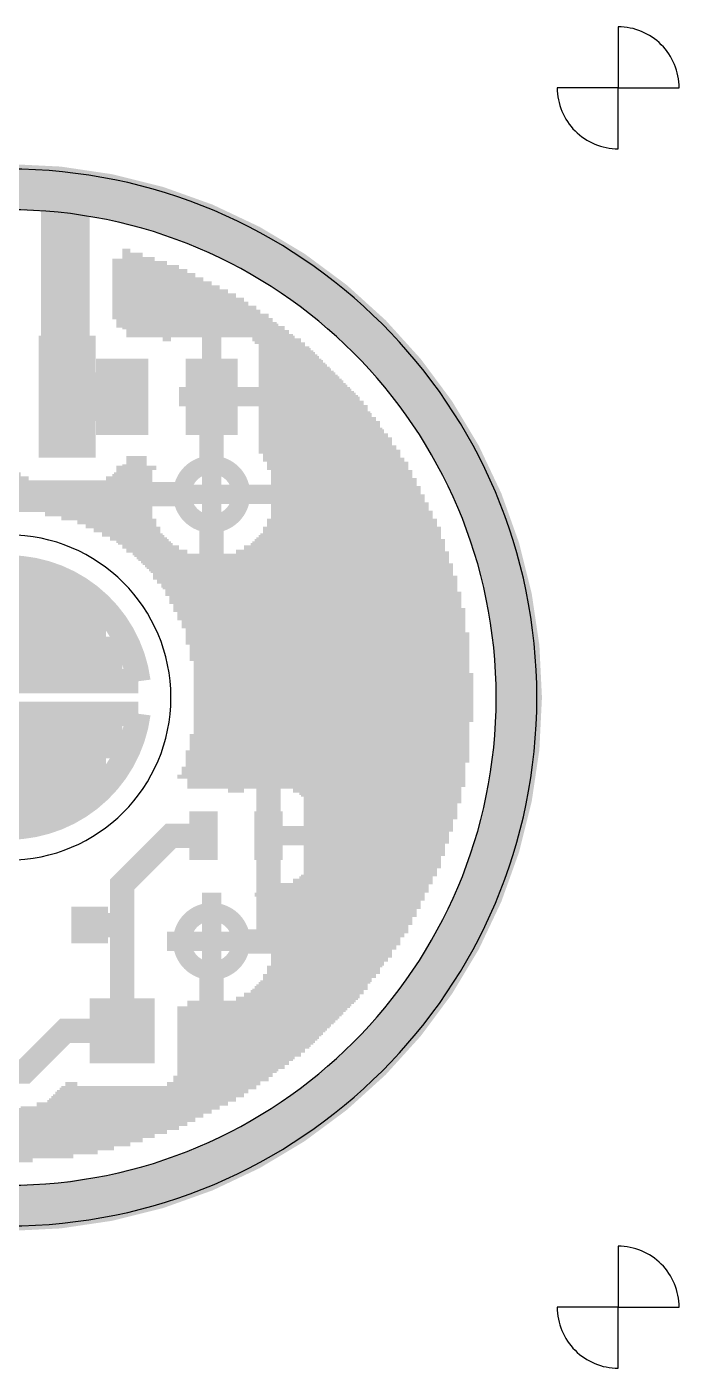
# Model space of a CAD drawing. Extents: x 385.4 to 427.4, y 334.6 to 376.6.
# Drawn here: x 406.98 to 427.36, y 334.64 to 376.56 of the extents above; entities that cross this region are included whole.
import ezdxf

# ---------------------------------------------------------------- set-up
doc = ezdxf.new("R2010")
doc.units = 0
doc.header["$MEASUREMENT"] = 0
doc.layers.add('1', color=2, linetype='CONTINUOUS')

msp = doc.modelspace()

# ---------------------------------------------------------------- linework, layer by layer
at = {"layer": '1'}
for points in [[(425.45, 374.65), (427.355, 374.65, 0.414214), (425.45, 376.555)], [(425.45, 374.65), (423.545, 374.65, 0.414214), (425.45, 372.745)], [(389.89, 355.6, 1), (422.91, 355.6, 1)], [(391.16, 355.6, 1), (421.64, 355.6, 1)], [(401.32, 355.6, 1), (411.48, 355.6, 1)], [(425.45, 336.55), (427.355, 336.55, 0.414214), (425.45, 338.455)], [(425.45, 336.55), (423.545, 336.55, 0.414214), (425.45, 334.645)]]:
    msp.add_lwpolyline(points, format="xyb", close=True, dxfattribs=at)
for points, const_width in [([(390.44563, 355.6, 1), (422.35438, 355.6, 1)], 1.42875), ([(411.82925, 361.95, 1), (413.67075, 361.95, 1)], 0.5715), ([(405.8285, 356.87, 1), (406.9715, 356.87, 1)], 1.143), ([(405.8285, 354.33, 1), (406.9715, 354.33, 1)], 1.143), ([(411.82925, 347.98, 1), (413.67075, 347.98, 1)], 0.5715)]:
    msp.add_lwpolyline(points, format="xyb", close=True, dxfattribs=dict(at, const_width=const_width))
for points, const_width in [([(408.178, 364.998), (408.178, 371.348)], 1.524), ([(409.956, 369.316), (410.21, 369.316)], 0.6096), ([(409.956, 367.411), (409.956, 369.316)], 0.6096), ([(409.956, 369.189), (410.591, 369.189)], 0.6096), ([(409.956, 369.062), (410.972, 369.062)], 0.6096), ([(409.956, 368.935), (411.353, 368.935)], 0.6096), ([(410.083, 367.157), (410.083, 369.316)], 0.6096), ([(410.21, 367.157), (410.21, 369.316)], 0.6096), ([(410.337, 367.157), (410.337, 369.189)], 0.6096), ([(410.464, 367.157), (410.464, 369.189)], 0.6096), ([(410.591, 367.157), (410.591, 369.189)], 0.6096), ([(410.718, 367.157), (410.718, 369.062)], 0.6096), ([(410.845, 367.157), (410.845, 369.062)], 0.6096), ([(410.972, 367.157), (410.972, 369.062)], 0.6096), ([(411.099, 367.157), (411.099, 368.935)], 0.6096), ([(411.226, 367.03), (411.226, 368.935)], 0.6096), ([(411.353, 367.03), (411.353, 368.935)], 0.6096), ([(409.956, 368.808), (411.734, 368.808)], 0.6096), ([(409.956, 368.681), (411.988, 368.681)], 0.6096), ([(409.956, 368.554), (412.242, 368.554)], 0.6096), ([(411.48, 367.03), (411.48, 368.808)], 0.6096), ([(411.607, 367.157), (411.607, 368.808)], 0.6096), ([(411.734, 367.157), (411.734, 368.808)], 0.6096), ([(411.861, 367.157), (411.861, 368.681)], 0.6096), ([(411.988, 367.157), (411.988, 368.681)], 0.6096), ([(412.115, 367.157), (412.115, 368.554)], 0.6096), ([(412.242, 367.157), (412.242, 368.554)], 0.6096), ([(409.956, 368.427), (412.496, 368.427)], 0.6096), ([(409.956, 368.3), (412.75, 368.3)], 0.6096), ([(409.956, 368.173), (413.004, 368.173)], 0.6096), ([(412.369, 367.157), (412.369, 368.427)], 0.6096), ([(412.496, 367.157), (412.496, 368.427)], 0.6096), ([(412.623, 367.157), (412.623, 368.3)], 0.6096), ([(412.75, 353.06), (412.75, 368.3)], 0.6096), ([(412.877, 367.157), (412.877, 368.173)], 0.6096), ([(413.004, 367.157), (413.004, 368.173)], 0.6096), ([(409.956, 368.046), (413.258, 368.046)], 0.6096), ([(409.956, 367.919), (413.512, 367.919)], 0.6096), ([(409.956, 367.792), (413.766, 367.792)], 0.6096), ([(413.131, 367.157), (413.131, 368.046)], 0.6096), ([(413.258, 367.157), (413.258, 368.046)], 0.6096), ([(413.385, 367.157), (413.385, 367.919)], 0.6096), ([(413.512, 367.157), (413.512, 367.919)], 0.6096), ([(413.639, 367.157), (413.639, 367.792)], 0.6096), ([(413.766, 367.157), (413.766, 367.792)], 0.6096), ([(409.956, 367.665), (413.893, 367.665)], 0.6096), ([(409.956, 367.538), (414.147, 367.538)], 0.6096), ([(409.956, 367.411), (414.274, 367.411)], 0.6096), ([(410.083, 367.284), (414.528, 367.284)], 0.6096), ([(413.893, 367.157), (413.893, 367.665)], 0.6096), ([(414.02, 367.03), (414.02, 367.538)], 0.6096), ([(414.147, 367.03), (414.147, 367.538)], 0.6096), ([(414.274, 366.903), (414.274, 367.411)], 0.6096), ([(414.401, 366.649), (414.401, 367.284)], 0.6096), ([(414.528, 363.22), (414.528, 367.284)], 0.6096), ([(410.083, 367.157), (414.655, 367.157)], 0.6096), ([(411.226, 367.03), (411.48, 367.03)], 0.6096), ([(414.02, 367.03), (414.782, 367.03)], 0.6096), ([(414.274, 366.903), (415.036, 366.903)], 0.6096), ([(414.655, 362.966), (414.655, 367.157)], 0.6096), ([(414.782, 362.712), (414.782, 367.03)], 0.6096), ([(414.909, 353.06), (414.909, 366.903)], 0.6096), ([(415.036, 353.06), (415.036, 366.903)], 0.6096), ([(414.401, 366.776), (415.163, 366.776)], 0.6096), ([(414.401, 366.649), (415.29, 366.649)], 0.6096), ([(414.528, 366.522), (415.544, 366.522)], 0.6096), ([(415.163, 353.06), (415.163, 366.776)], 0.6096), ([(415.29, 352.933), (415.29, 366.649)], 0.6096), ([(415.417, 352.933), (415.417, 366.522)], 0.6096), ([(415.544, 352.806), (415.544, 366.522)], 0.6096), ([(414.528, 366.395), (415.671, 366.395)], 0.6096), ([(414.528, 366.268), (415.798, 366.268)], 0.6096), ([(414.528, 366.141), (415.925, 366.141)], 0.6096), ([(414.528, 366.014), (416.052, 366.014)], 0.6096), ([(415.671, 352.679), (415.671, 366.395)], 0.6096), ([(415.798, 352.552), (415.798, 366.268)], 0.6096), ([(415.925, 345.059), (415.925, 366.141)], 0.6096), ([(416.052, 345.186), (416.052, 366.014)], 0.6096), ([(414.528, 365.887), (416.179, 365.887)], 0.6096), ([(414.528, 365.76), (416.306, 365.76)], 0.6096), ([(414.528, 365.633), (416.433, 365.633)], 0.6096), ([(416.179, 345.313), (416.179, 365.887)], 0.6096), ([(416.306, 345.44), (416.306, 365.76)], 0.6096), ([(416.433, 345.567), (416.433, 365.633)], 0.6096), ([(408.23398, 364.998), (409.956, 364.998)], 1.524), ([(414.528, 365.506), (416.56, 365.506)], 0.6096), ([(414.528, 365.379), (416.687, 365.379)], 0.6096), ([(414.528, 365.252), (416.814, 365.252)], 0.6096), ([(416.56, 345.694), (416.56, 365.506)], 0.6096), ([(416.687, 345.821), (416.687, 365.379)], 0.6096), ([(416.814, 345.948), (416.814, 365.252)], 0.6096), ([(411.734, 364.998), (417.068, 364.998)], 0.6096), ([(412.75, 362.585), (412.75, 364.998)], 0.762), ([(414.528, 365.125), (416.941, 365.125)], 0.6096), ([(414.528, 364.871), (417.195, 364.871)], 0.6096), ([(414.528, 364.744), (417.322, 364.744)], 0.6096), ([(416.941, 346.075), (416.941, 365.125)], 0.6096), ([(417.068, 346.202), (417.068, 364.998)], 0.6096), ([(417.195, 346.329), (417.195, 364.871)], 0.6096), ([(417.322, 346.456), (417.322, 364.744)], 0.6096), ([(414.528, 364.617), (417.322, 364.617)], 0.6096), ([(414.528, 364.49), (417.449, 364.49)], 0.6096), ([(414.528, 364.363), (417.576, 364.363)], 0.6096), ([(417.449, 346.71), (417.449, 364.49)], 0.6096), ([(417.576, 346.837), (417.576, 364.363)], 0.6096), ([(414.528, 364.236), (417.703, 364.236)], 0.6096), ([(414.528, 364.109), (417.703, 364.109)], 0.6096), ([(414.528, 363.982), (417.83, 363.982)], 0.6096), ([(417.703, 346.964), (417.703, 364.236)], 0.6096), ([(417.83, 347.218), (417.83, 363.982)], 0.6096), ([(414.528, 363.855), (417.957, 363.855)], 0.6096), ([(414.528, 363.728), (418.084, 363.728)], 0.6096), ([(414.528, 363.601), (418.084, 363.601)], 0.6096), ([(417.957, 347.345), (417.957, 363.855)], 0.6096), ([(418.084, 347.472), (418.084, 363.728)], 0.6096), ([(414.401, 363.347), (418.338, 363.347)], 0.6096), ([(414.528, 363.474), (418.211, 363.474)], 0.6096), ([(414.528, 363.22), (418.338, 363.22)], 0.6096), ([(414.655, 363.093), (418.465, 363.093)], 0.6096), ([(418.211, 347.726), (418.211, 363.474)], 0.6096), ([(418.338, 347.853), (418.338, 363.347)], 0.6096), ([(418.465, 348.107), (418.465, 363.093)], 0.6096), ([(410.083, 362.839), (410.718, 362.839)], 0.6096), ([(410.083, 360.426), (410.083, 362.839)], 0.6096), ([(410.083, 362.712), (410.718, 362.712)], 0.6096), ([(410.21, 360.426), (410.21, 362.839)], 0.6096), ([(410.337, 360.299), (410.337, 362.839)], 0.6096), ([(410.464, 360.172), (410.464, 362.839)], 0.6096), ([(410.591, 360.045), (410.591, 362.839)], 0.6096), ([(410.718, 362.712), (410.718, 362.839)], 0.6096), ([(414.655, 362.966), (418.592, 362.966)], 0.6096), ([(414.782, 362.839), (418.592, 362.839)], 0.6096), ([(414.782, 362.712), (418.719, 362.712)], 0.6096), ([(418.592, 348.234), (418.592, 362.966)], 0.6096), ([(418.719, 348.488), (418.719, 362.712)], 0.6096), ([(403.987, 362.331), (406.781, 362.331)], 0.6096), ([(406.781, 361.696), (406.781, 362.331)], 0.6096), ([(409.702, 362.331), (410.591, 362.331)], 0.6096), ([(409.702, 360.807), (409.702, 362.331)], 0.6096), ([(409.829, 362.458), (410.591, 362.458)], 0.6096), ([(409.829, 360.68), (409.829, 362.458)], 0.6096), ([(409.956, 362.585), (410.591, 362.585)], 0.6096), ([(409.956, 360.553), (409.956, 362.585)], 0.6096), ([(414.909, 362.585), (418.719, 362.585)], 0.6096), ([(414.909, 362.458), (418.846, 362.458)], 0.6096), ([(414.909, 362.331), (418.846, 362.331)], 0.6096), ([(418.846, 348.742), (418.846, 362.458)], 0.6096), ([(399.161, 361.95), (419.1, 361.95)], 0.6096), ([(400.685, 361.95), (412.115, 361.95)], 0.762), ([(402.209, 362.077), (410.591, 362.077)], 0.6096), ([(402.209, 361.823), (410.591, 361.823)], 0.6096), ([(403.733, 362.204), (407.035, 362.204)], 0.6096), ([(406.908, 361.696), (406.908, 362.204)], 0.6096), ([(407.035, 361.696), (407.035, 362.204)], 0.6096), ([(407.162, 361.696), (407.162, 362.077)], 0.6096), ([(407.289, 361.696), (407.289, 362.077)], 0.6096), ([(407.416, 361.696), (407.416, 362.077)], 0.6096), ([(407.543, 361.569), (407.543, 362.077)], 0.6096), ([(407.67, 361.569), (407.67, 362.077)], 0.6096), ([(407.797, 361.569), (407.797, 362.077)], 0.6096), ([(407.924, 361.569), (407.924, 362.077)], 0.6096), ([(408.051, 361.442), (408.051, 362.077)], 0.6096), ([(408.178, 361.442), (408.178, 362.077)], 0.6096), ([(408.305, 361.442), (408.305, 362.077)], 0.6096), ([(408.432, 361.442), (408.432, 362.077)], 0.6096), ([(408.559, 361.315), (408.559, 362.077)], 0.6096), ([(408.686, 361.315), (408.686, 362.077)], 0.6096), ([(408.813, 361.188), (408.813, 362.077)], 0.6096), ([(408.94, 361.188), (408.94, 362.077)], 0.6096), ([(409.067, 361.061), (409.067, 362.077)], 0.6096), ([(409.194, 361.061), (409.194, 362.077)], 0.6096), ([(409.321, 360.934), (409.321, 362.077)], 0.6096), ([(409.448, 362.204), (410.591, 362.204)], 0.6096), ([(409.448, 360.934), (409.448, 362.204)], 0.6096), ([(409.575, 360.807), (409.575, 362.204)], 0.6096), ([(414.909, 362.204), (418.973, 362.204)], 0.6096), ([(414.909, 362.077), (418.973, 362.077)], 0.6096), ([(414.909, 361.823), (419.1, 361.823)], 0.6096), ([(418.973, 348.996), (418.973, 362.204)], 0.6096), ([(419.1, 349.25), (419.1, 361.95)], 0.6096), ([(402.209, 361.696), (410.591, 361.696)], 0.6096), ([(407.543, 361.569), (410.591, 361.569)], 0.6096), ([(408.051, 361.442), (410.591, 361.442)], 0.6096), ([(414.528, 351.282), (414.528, 353.06), (412.75, 354.838), (412.75, 361.315)], 0.762), ([(414.909, 361.696), (419.227, 361.696)], 0.6096), ([(414.909, 361.569), (419.227, 361.569)], 0.6096), ([(414.909, 361.442), (419.354, 361.442)], 0.6096), ([(419.227, 349.504), (419.227, 361.696)], 0.6096), ([(419.354, 349.758), (419.354, 361.442)], 0.6096), ([(408.559, 361.315), (410.591, 361.315)], 0.6096), ([(408.813, 361.188), (410.718, 361.188)], 0.6096), ([(409.067, 361.061), (410.718, 361.061)], 0.6096), ([(410.718, 359.918), (410.718, 361.188)], 0.6096), ([(414.782, 361.188), (419.481, 361.188)], 0.6096), ([(414.782, 353.06), (414.782, 361.188)], 0.6096), ([(414.782, 361.061), (419.481, 361.061)], 0.6096), ([(414.909, 361.315), (419.354, 361.315)], 0.6096), ([(419.481, 350.012), (419.481, 361.188)], 0.6096), ([(409.321, 360.934), (410.845, 360.934)], 0.6096), ([(409.575, 360.807), (410.845, 360.807)], 0.6096), ([(409.829, 360.68), (410.972, 360.68)], 0.6096), ([(409.956, 360.553), (411.099, 360.553)], 0.6096), ([(410.845, 359.791), (410.845, 360.934)], 0.6096), ([(410.972, 359.664), (410.972, 360.68)], 0.6096), ([(411.099, 359.537), (411.099, 360.553)], 0.6096), ([(414.401, 360.553), (419.735, 360.553)], 0.6096), ([(414.401, 353.06), (414.401, 360.553)], 0.6096), ([(414.528, 360.68), (419.608, 360.68)], 0.6096), ([(414.528, 349.25), (414.528, 360.68)], 0.6096), ([(414.655, 360.934), (419.608, 360.934)], 0.6096), ([(414.655, 353.06), (414.655, 360.934)], 0.6096), ([(414.655, 360.807), (419.608, 360.807)], 0.6096), ([(419.608, 350.266), (419.608, 360.934)], 0.6096), ([(419.735, 350.647), (419.735, 360.553)], 0.6096), ([(410.083, 360.426), (411.226, 360.426)], 0.6096), ([(410.337, 360.299), (411.353, 360.299)], 0.6096), ([(410.464, 360.172), (411.48, 360.172)], 0.6096), ([(411.226, 359.283), (411.226, 360.426)], 0.6096), ([(411.353, 359.156), (411.353, 360.299)], 0.6096), ([(411.48, 359.029), (411.48, 360.172)], 0.6096), ([(414.02, 360.172), (419.862, 360.172)], 0.6096), ([(414.02, 353.06), (414.02, 360.172)], 0.6096), ([(414.147, 360.299), (419.735, 360.299)], 0.6096), ([(414.147, 353.06), (414.147, 360.299)], 0.6096), ([(414.274, 360.426), (419.735, 360.426)], 0.6096), ([(414.274, 353.06), (414.274, 360.426)], 0.6096), ([(419.862, 351.028), (419.862, 360.172)], 0.6096), ([(410.591, 360.045), (411.734, 360.045)], 0.6096), ([(410.718, 359.918), (411.988, 359.918)], 0.6096), ([(410.845, 359.791), (419.989, 359.791)], 0.6096), ([(411.607, 358.775), (411.607, 360.045)], 0.6096), ([(411.734, 358.521), (411.734, 360.045)], 0.6096), ([(411.861, 358.267), (411.861, 359.918)], 0.6096), ([(411.988, 358.013), (411.988, 359.918)], 0.6096), ([(412.115, 357.759), (412.115, 359.791)], 0.6096), ([(412.242, 357.251), (412.242, 359.791)], 0.6096), ([(412.369, 356.743), (412.369, 359.791)], 0.6096), ([(412.496, 353.06), (412.496, 359.791)], 0.6096), ([(412.623, 353.06), (412.623, 359.791)], 0.6096), ([(412.877, 353.06), (412.877, 359.791)], 0.6096), ([(413.004, 353.06), (413.004, 359.791)], 0.6096), ([(413.131, 353.06), (413.131, 359.791)], 0.6096), ([(413.258, 352.933), (413.258, 359.791)], 0.6096), ([(413.385, 352.933), (413.385, 359.791)], 0.6096), ([(413.512, 359.918), (419.862, 359.918)], 0.6096), ([(413.512, 352.806), (413.512, 359.918)], 0.6096), ([(413.639, 352.933), (413.639, 359.918)], 0.6096), ([(413.766, 360.045), (419.862, 360.045)], 0.6096), ([(413.766, 352.933), (413.766, 360.045)], 0.6096), ([(413.893, 353.06), (413.893, 360.045)], 0.6096), ([(419.989, 351.409), (419.989, 359.791)], 0.6096), ([(410.972, 359.664), (419.989, 359.664)], 0.6096), ([(411.099, 359.537), (419.989, 359.537)], 0.6096), ([(411.226, 359.41), (420.116, 359.41)], 0.6096), ([(420.116, 351.79), (420.116, 359.41)], 0.6096), ([(404.876, 359.156), (407.924, 359.156)], 0.762), ([(411.226, 359.283), (420.116, 359.283)], 0.6096), ([(411.353, 359.156), (420.116, 359.156)], 0.6096), ([(411.48, 359.029), (420.116, 359.029)], 0.6096), ([(411.607, 358.902), (420.243, 358.902)], 0.6096), ([(420.243, 352.298), (420.243, 358.902)], 0.6096), ([(408.94, 358.648), (403.86, 358.648)], 0.762), ([(411.607, 358.775), (420.243, 358.775)], 0.6096), ([(411.734, 358.648), (420.243, 358.648)], 0.6096), ([(411.734, 358.521), (420.243, 358.521)], 0.6096), ([(403.352, 358.14), (409.448, 358.14)], 0.762), ([(411.861, 358.394), (420.37, 358.394)], 0.6096), ([(411.861, 358.267), (420.37, 358.267)], 0.6096), ([(411.988, 358.14), (420.37, 358.14)], 0.6096), ([(420.37, 352.806), (420.37, 358.394)], 0.6096), ([(409.448, 357.632), (403.352, 357.632)], 0.762), ([(411.988, 358.013), (420.37, 358.013)], 0.6096), ([(412.115, 357.886), (420.37, 357.886)], 0.6096), ([(412.115, 357.759), (420.37, 357.759)], 0.6096), ([(412.242, 357.632), (420.497, 357.632)], 0.6096), ([(420.497, 353.568), (420.497, 357.632)], 0.6096), ([(402.844, 357.124), (409.956, 357.124)], 0.762), ([(412.242, 357.505), (420.497, 357.505)], 0.6096), ([(412.242, 357.378), (420.497, 357.378)], 0.6096), ([(412.242, 357.251), (420.497, 357.251)], 0.6096), ([(412.369, 357.124), (420.497, 357.124)], 0.6096), ([(412.369, 356.997), (420.497, 356.997)], 0.6096), ([(412.369, 356.87), (420.497, 356.87)], 0.6096), ([(402.844, 356.616), (409.956, 356.616)], 0.762), ([(412.369, 356.743), (420.497, 356.743)], 0.6096), ([(412.496, 356.616), (420.497, 356.616)], 0.6096), ([(412.496, 356.489), (420.497, 356.489)], 0.6096), ([(412.496, 356.362), (420.624, 356.362)], 0.6096), ([(420.624, 354.838), (420.624, 356.362)], 0.6096), ([(402.336, 356.108), (410.464, 356.108)], 0.762), ([(412.496, 356.235), (420.624, 356.235)], 0.6096), ([(412.496, 356.108), (420.624, 356.108)], 0.6096), ([(412.496, 355.981), (420.624, 355.981)], 0.6096), ([(412.496, 355.854), (420.624, 355.854)], 0.6096), ([(412.496, 355.727), (420.624, 355.727)], 0.6096), ([(412.496, 355.6), (420.624, 355.6)], 0.6096), ([(402.336, 355.092), (410.464, 355.092)], 0.762), ([(412.496, 355.473), (420.624, 355.473)], 0.6096), ([(412.496, 355.346), (420.624, 355.346)], 0.6096), ([(412.496, 355.219), (420.624, 355.219)], 0.6096), ([(412.496, 355.092), (420.624, 355.092)], 0.6096), ([(412.496, 354.965), (420.624, 354.965)], 0.6096), ([(412.496, 354.838), (420.624, 354.838)], 0.6096), ([(412.496, 354.711), (420.497, 354.711)], 0.6096), ([(402.844, 354.584), (409.956, 354.584)], 0.762), ([(412.369, 354.457), (420.497, 354.457)], 0.6096), ([(412.369, 353.06), (412.369, 354.457)], 0.6096), ([(412.369, 354.33), (420.497, 354.33)], 0.6096), ([(412.496, 354.584), (420.497, 354.584)], 0.6096), ([(409.956, 354.076), (402.844, 354.076)], 0.762), ([(412.242, 353.949), (420.497, 353.949)], 0.6096), ([(412.242, 353.06), (412.242, 353.949)], 0.6096), ([(412.369, 354.203), (420.497, 354.203)], 0.6096), ([(412.369, 354.076), (420.497, 354.076)], 0.6096), ([(403.352, 353.568), (409.448, 353.568)], 0.762), ([(412.115, 353.441), (420.37, 353.441)], 0.6096), ([(412.115, 353.06), (412.115, 353.441)], 0.6096), ([(412.242, 353.822), (420.497, 353.822)], 0.6096), ([(412.242, 353.695), (420.497, 353.695)], 0.6096), ([(412.242, 353.568), (420.497, 353.568)], 0.6096), ([(409.448, 353.06), (403.352, 353.06)], 0.762), ([(411.988, 353.187), (420.37, 353.187)], 0.6096), ([(411.988, 353.06), (411.988, 353.187)], 0.6096), ([(411.988, 353.06), (420.37, 353.06)], 0.6096), ([(412.115, 353.314), (420.37, 353.314)], 0.6096), ([(403.86, 352.552), (408.94, 352.552)], 0.762), ([(413.258, 352.933), (413.766, 352.933)], 0.6096), ([(415.29, 352.933), (420.37, 352.933)], 0.6096), ([(415.544, 352.806), (420.37, 352.806)], 0.6096), ([(415.671, 352.679), (420.243, 352.679)], 0.6096), ([(415.798, 352.552), (420.243, 352.552)], 0.6096), ([(415.925, 352.425), (420.243, 352.425)], 0.6096), ([(415.925, 352.298), (420.243, 352.298)], 0.6096), ([(415.925, 352.171), (420.116, 352.171)], 0.6096), ([(404.876, 352.044), (407.924, 352.044)], 0.762), ([(415.925, 352.044), (420.116, 352.044)], 0.6096), ([(415.925, 351.917), (420.116, 351.917)], 0.6096), ([(415.925, 351.79), (420.116, 351.79)], 0.6096), ([(408.94, 348.488), (409.956, 348.488), (409.956, 349.758), (411.48, 351.282), (412.75, 351.282), (412.496, 351.282)], 0.762), ([(413.385, 347.98), (414.528, 347.98), (414.528, 351.282)], 0.762), ([(415.925, 351.663), (419.989, 351.663)], 0.6096), ([(415.925, 351.536), (419.989, 351.536)], 0.6096), ([(415.925, 351.409), (419.989, 351.409)], 0.6096), ([(414.147, 351.282), (419.862, 351.282)], 0.6096), ([(415.925, 351.155), (419.862, 351.155)], 0.6096), ([(415.925, 351.028), (419.862, 351.028)], 0.6096), ([(415.925, 350.901), (419.735, 350.901)], 0.6096), ([(415.925, 350.774), (419.735, 350.774)], 0.6096), ([(415.925, 350.647), (419.735, 350.647)], 0.6096), ([(415.925, 350.52), (419.608, 350.52)], 0.6096), ([(415.925, 350.393), (419.608, 350.393)], 0.6096), ([(415.925, 350.266), (419.608, 350.266)], 0.6096), ([(415.925, 350.139), (419.481, 350.139)], 0.6096), ([(415.544, 349.758), (419.354, 349.758)], 0.6096), ([(415.544, 344.678), (415.544, 349.758)], 0.6096), ([(415.671, 349.885), (419.354, 349.885)], 0.6096), ([(415.671, 344.805), (415.671, 349.885)], 0.6096), ([(415.798, 350.012), (419.481, 350.012)], 0.6096), ([(415.798, 344.932), (415.798, 350.012)], 0.6096), ([(412.75, 342.9), (412.75, 349.504)], 0.6096), ([(414.274, 349.504), (419.227, 349.504)], 0.6096), ([(414.401, 349.377), (414.401, 349.504)], 0.6096), ([(414.401, 349.377), (419.1, 349.377)], 0.6096), ([(414.528, 349.25), (419.1, 349.25)], 0.6096), ([(414.655, 348.996), (414.655, 349.504)], 0.6096), ([(414.782, 348.742), (414.782, 349.504)], 0.6096), ([(414.909, 344.297), (414.909, 349.504)], 0.6096), ([(415.036, 344.297), (415.036, 349.504)], 0.6096), ([(415.163, 344.424), (415.163, 349.504)], 0.6096), ([(415.29, 349.631), (419.227, 349.631)], 0.6096), ([(415.29, 344.551), (415.29, 349.631)], 0.6096), ([(415.417, 344.678), (415.417, 349.631)], 0.6096), ([(414.655, 349.123), (418.973, 349.123)], 0.6096), ([(414.655, 348.996), (418.973, 348.996)], 0.6096), ([(414.782, 348.869), (418.846, 348.869)], 0.6096), ([(409.956, 345.186), (409.956, 348.488), (408.94, 348.488)], 0.762), ([(414.782, 348.742), (418.846, 348.742)], 0.6096), ([(414.909, 348.615), (418.719, 348.615)], 0.6096), ([(414.909, 348.488), (418.719, 348.488)], 0.6096), ([(411.353, 347.98), (418.338, 347.98)], 0.6096), ([(414.909, 348.361), (418.592, 348.361)], 0.6096), ([(414.909, 348.234), (418.592, 348.234)], 0.6096), ([(414.909, 348.107), (418.465, 348.107)], 0.6096), ([(414.909, 347.853), (418.338, 347.853)], 0.6096), ([(414.909, 347.726), (418.211, 347.726)], 0.6096), ([(414.909, 347.599), (418.084, 347.599)], 0.6096), ([(400.05, 347.345), (400.05, 344.17), (401.828, 342.392), (410.972, 342.392), (412.75, 344.17), (412.75, 347.345)], 0.762), ([(414.782, 347.218), (417.83, 347.218)], 0.6096), ([(414.782, 344.17), (414.782, 347.218)], 0.6096), ([(414.909, 347.472), (418.084, 347.472)], 0.6096), ([(414.909, 347.345), (417.957, 347.345)], 0.6096), ([(414.655, 346.964), (417.703, 346.964)], 0.6096), ([(414.655, 344.043), (414.655, 346.964)], 0.6096), ([(414.655, 346.837), (417.576, 346.837)], 0.6096), ([(414.782, 347.091), (417.703, 347.091)], 0.6096), ([(414.147, 346.329), (417.195, 346.329)], 0.6096), ([(414.147, 343.662), (414.147, 346.329)], 0.6096), ([(414.274, 346.456), (417.322, 346.456)], 0.6096), ([(414.274, 343.789), (414.274, 346.456)], 0.6096), ([(414.401, 346.583), (417.322, 346.583)], 0.6096), ([(414.401, 343.916), (414.401, 346.583)], 0.6096), ([(414.528, 346.71), (417.449, 346.71)], 0.6096), ([(414.528, 343.916), (414.528, 346.71)], 0.6096), ([(411.988, 342.519), (411.988, 345.948)], 0.6096), ([(413.512, 345.948), (416.814, 345.948)], 0.6096), ([(413.512, 343.281), (413.512, 345.948)], 0.6096), ([(413.639, 343.408), (413.639, 345.948)], 0.6096), ([(413.766, 346.075), (416.941, 346.075)], 0.6096), ([(413.766, 343.408), (413.766, 346.075)], 0.6096), ([(413.893, 343.535), (413.893, 346.075)], 0.6096), ([(414.02, 346.202), (417.068, 346.202)], 0.6096), ([(414.02, 343.662), (414.02, 346.202)], 0.6096), ([(411.988, 345.821), (416.687, 345.821)], 0.6096), ([(411.988, 345.694), (416.56, 345.694)], 0.6096), ([(411.988, 345.567), (416.433, 345.567)], 0.6096), ([(412.115, 342.646), (412.115, 345.821)], 0.6096), ([(412.242, 342.646), (412.242, 345.821)], 0.6096), ([(412.369, 342.773), (412.369, 345.821)], 0.6096), ([(412.496, 342.773), (412.496, 345.821)], 0.6096), ([(412.623, 342.9), (412.623, 345.821)], 0.6096), ([(412.877, 343.027), (412.877, 345.821)], 0.6096), ([(413.004, 343.027), (413.004, 345.821)], 0.6096), ([(413.131, 343.154), (413.131, 345.821)], 0.6096), ([(413.258, 343.154), (413.258, 345.821)], 0.6096), ([(413.385, 343.281), (413.385, 345.821)], 0.6096), ([(405.384, 343.916), (406.908, 343.916), (408.178, 345.186), (409.956, 345.186)], 0.762), ([(411.988, 345.44), (416.306, 345.44)], 0.6096), ([(411.988, 345.313), (416.179, 345.313)], 0.6096), ([(411.988, 345.186), (416.052, 345.186)], 0.6096), ([(411.988, 345.059), (415.925, 345.059)], 0.6096), ([(411.988, 344.932), (415.798, 344.932)], 0.6096), ([(411.988, 344.805), (415.671, 344.805)], 0.6096), ([(411.988, 344.678), (415.544, 344.678)], 0.6096), ([(411.988, 344.551), (415.29, 344.551)], 0.6096), ([(411.988, 344.424), (415.163, 344.424)], 0.6096), ([(411.988, 344.297), (415.036, 344.297)], 0.6096), ([(411.861, 343.789), (414.274, 343.789)], 0.6096), ([(411.861, 342.519), (411.861, 343.789)], 0.6096), ([(411.988, 344.17), (414.782, 344.17)], 0.6096), ([(411.988, 344.043), (414.655, 344.043)], 0.6096), ([(411.988, 343.916), (414.528, 343.916)], 0.6096), ([(408.305, 341.503), (408.305, 343.408)], 0.6096), ([(411.607, 343.408), (413.766, 343.408)], 0.6096), ([(411.607, 342.392), (411.607, 343.408)], 0.6096), ([(411.734, 343.535), (413.893, 343.535)], 0.6096), ([(411.734, 342.392), (411.734, 343.535)], 0.6096), ([(411.861, 343.662), (414.147, 343.662)], 0.6096), ([(407.924, 343.027), (413.004, 343.027)], 0.6096), ([(407.924, 341.503), (407.924, 343.027)], 0.6096), ([(408.051, 343.154), (413.258, 343.154)], 0.6096), ([(408.051, 341.503), (408.051, 343.154)], 0.6096), ([(408.178, 343.281), (408.559, 343.281)], 0.6096), ([(408.178, 341.503), (408.178, 343.281)], 0.6096), ([(408.432, 341.503), (408.432, 343.281)], 0.6096), ([(408.559, 341.63), (408.559, 343.281)], 0.6096), ([(408.686, 341.63), (408.686, 343.154)], 0.6096), ([(408.813, 341.63), (408.813, 343.154)], 0.6096), ([(408.94, 341.63), (408.94, 343.154)], 0.6096), ([(409.067, 341.63), (409.067, 343.154)], 0.6096), ([(409.194, 341.63), (409.194, 343.154)], 0.6096), ([(409.321, 341.757), (409.321, 343.154)], 0.6096), ([(409.448, 341.757), (409.448, 343.154)], 0.6096), ([(409.575, 341.757), (409.575, 343.154)], 0.6096), ([(409.702, 341.757), (409.702, 343.154)], 0.6096), ([(409.829, 341.884), (409.829, 343.154)], 0.6096), ([(409.956, 341.884), (409.956, 343.154)], 0.6096), ([(410.083, 341.884), (410.083, 343.154)], 0.6096), ([(410.21, 341.884), (410.21, 343.154)], 0.6096), ([(410.337, 342.011), (410.337, 343.154)], 0.6096), ([(410.464, 342.011), (410.464, 343.154)], 0.6096), ([(410.591, 342.011), (410.591, 343.154)], 0.6096), ([(410.718, 342.138), (410.718, 343.154)], 0.6096), ([(410.845, 342.138), (410.845, 343.154)], 0.6096), ([(410.972, 342.138), (410.972, 343.154)], 0.6096), ([(411.099, 342.265), (411.099, 343.154)], 0.6096), ([(411.226, 342.265), (411.226, 343.154)], 0.6096), ([(411.353, 343.281), (413.512, 343.281)], 0.6096), ([(411.353, 342.265), (411.353, 343.281)], 0.6096), ([(411.48, 342.392), (411.48, 343.281)], 0.6096), ([(407.289, 342.646), (412.242, 342.646)], 0.6096), ([(407.289, 341.503), (407.289, 342.646)], 0.6096), ([(407.416, 341.503), (407.416, 342.646)], 0.6096), ([(407.543, 341.503), (407.543, 342.646)], 0.6096), ([(407.67, 342.773), (412.496, 342.773)], 0.6096), ([(407.67, 341.503), (407.67, 342.773)], 0.6096), ([(407.797, 342.9), (412.75, 342.9)], 0.6096), ([(407.797, 341.503), (407.797, 342.9)], 0.6096), ([(401.066, 342.392), (411.734, 342.392)], 0.6096), ([(401.447, 342.265), (411.353, 342.265)], 0.6096), ([(401.828, 342.138), (410.972, 342.138)], 0.6096), ([(406.781, 342.519), (411.988, 342.519)], 0.6096), ([(406.781, 341.376), (406.781, 342.519)], 0.6096), ([(406.908, 341.376), (406.908, 342.519)], 0.6096), ([(407.035, 341.376), (407.035, 342.519)], 0.6096), ([(407.162, 341.376), (407.162, 342.519)], 0.6096), ([(402.209, 342.011), (410.591, 342.011)], 0.6096), ([(402.59, 341.884), (410.21, 341.884)], 0.6096), ([(403.098, 341.757), (409.702, 341.757)], 0.6096), ([(403.606, 341.63), (409.194, 341.63)], 0.6096), ([(404.368, 341.503), (408.432, 341.503)], 0.6096), ([(405.638, 341.376), (407.162, 341.376)], 0.6096)]:
    msp.add_lwpolyline(points, dxfattribs=dict(at, const_width=const_width))
for points, const_width in [([(408.67848, 363.5375), (408.67848, 366.4585), (407.78948, 366.4585), (407.78948, 363.5375)], 0.889), ([(410.3624, 364.2106), (410.3624, 365.7854), (409.5496, 365.7854), (409.5496, 364.2106)], 0.8128), ([(413.1564, 364.2106), (413.1564, 365.7854), (412.3436, 365.7854), (412.3436, 364.2106)], 0.8128), ([(412.71825, 350.74225), (412.71825, 351.82175), (412.27375, 351.82175), (412.27375, 350.74225)], 0.4445), ([(414.75025, 350.74225), (414.75025, 351.82175), (414.30575, 351.82175), (414.30575, 350.74225)], 0.4445), ([(409.22575, 348.20225), (409.22575, 348.77375), (408.65425, 348.77375), (408.65425, 348.20225)], 0.5715), ([(410.464, 344.678), (410.464, 345.694), (409.448, 345.694), (409.448, 344.678)], 1.016)]:
    msp.add_lwpolyline(points, close=True, dxfattribs=dict(at, const_width=const_width))
at = {"layer": '1', "const_width": 0.762}
for points in [[(402.336, 356.108, -0.874998), (410.464, 356.108)], [(402.336, 355.092, 0.874998), (410.464, 355.092)]]:
    msp.add_lwpolyline(points, format="xyb", dxfattribs=at)

doc.saveas('drawing.dxf')
